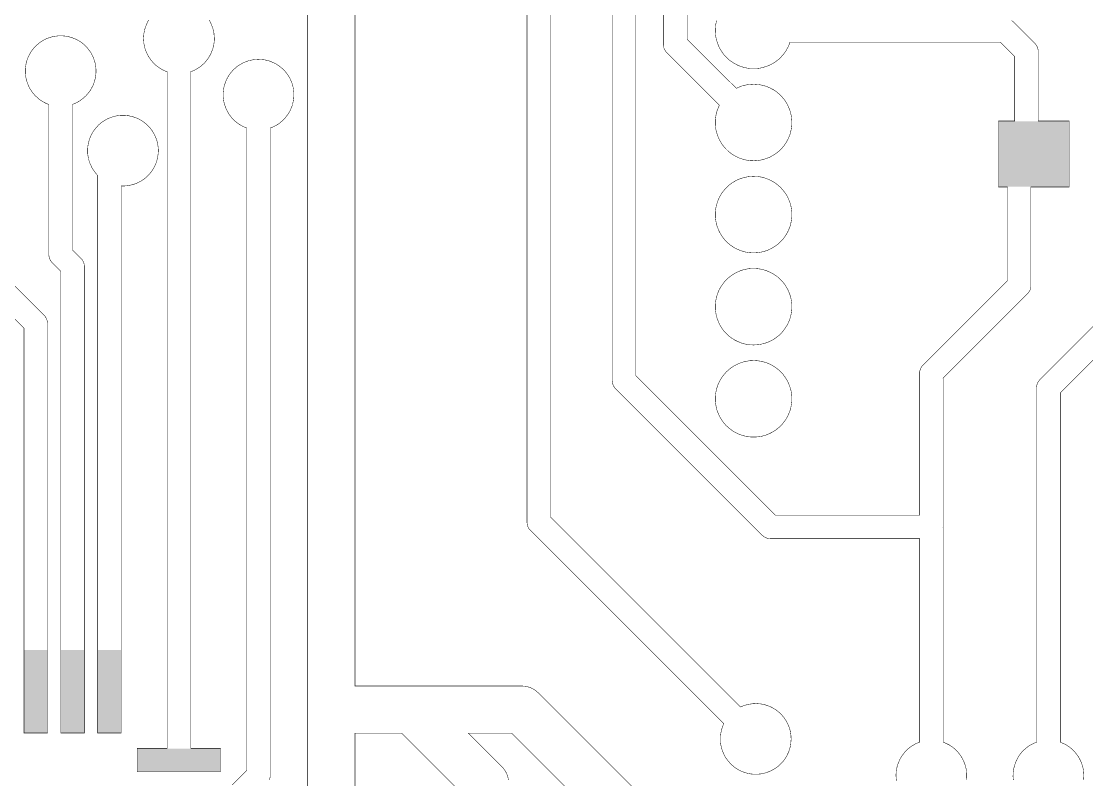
# Model space of a CAD drawing. Extents: x 0 to 3.15, y 0 to 4.33.
# Drawn here: x 1.642 to 2.552, y 1.628 to 2.276 of the extents above; entities that cross this region are included whole.
import ezdxf

# ---------------------------------------------------------------- set-up
doc = ezdxf.new("R2010")
doc.units = 0
doc.layers.add('Edge_Top', color=16, linetype='CONTINUOUS')
doc.layers.add('Top_Paste', color=4, linetype='CONTINUOUS')

msp = doc.modelspace()

# ---------------------------------------------------------------- linework, layer by layer
at = {"layer": 'Edge_Top', "linetype": 'CONTINUOUS', "const_width": 0.0004}
for points in [[(2.2992, 1.6624), (2.2991, 1.6611), (2.299, 1.6598), (2.2989, 1.6585), (2.2987, 1.6572), (2.2984, 1.6559), (2.2981, 1.6546), (2.2977, 1.6534), (2.2973, 1.6521), (2.2968, 1.6509), (2.2962, 1.6497), (2.2957, 1.6485), (2.295, 1.6474), (2.2943, 1.6463), (2.2936, 1.6452), (2.2928, 1.6441), (2.292, 1.6431), (2.2911, 1.6421), (2.2902, 1.6412), (2.2893, 1.6403), (2.2883, 1.6394), (2.2872, 1.6386), (2.2862, 1.6379), (2.2851, 1.6371), (2.2839, 1.6365), (2.2828, 1.6358), (2.2816, 1.6352), (2.2804, 1.6347), (2.2792, 1.6343), (2.2779, 1.6338), (2.2767, 1.6335), (2.2754, 1.6332), (2.2741, 1.6329), (2.2728, 1.6327), (2.2715, 1.6326), (2.2702, 1.6325), (2.2689, 1.6325), (2.2676, 1.6325), (2.2663, 1.6326), (2.265, 1.6327), (2.2637, 1.6329), (2.2624, 1.6332), (2.2611, 1.6335), (2.2599, 1.6339), (2.2586, 1.6343), (2.2574, 1.6348), (2.2562, 1.6353), (2.255, 1.6359), (2.2539, 1.6365), (2.2527, 1.6372), (2.2516, 1.6379), (2.2506, 1.6387), (2.2496, 1.6395), (2.2486, 1.6404), (2.2476, 1.6413), (2.2467, 1.6423), (2.2459, 1.6432), (2.245, 1.6443), (2.2443, 1.6453), (2.2435, 1.6464), (2.2428, 1.6475), (2.2422, 1.6487), (2.2416, 1.6499), (2.2411, 1.6511), (2.2406, 1.6523), (2.2402, 1.6535), (2.2398, 1.6548), (2.2395, 1.656), (2.2392, 1.6573), (2.239, 1.6586), (2.2389, 1.6599), (2.2388, 1.6612), (2.2388, 1.6626), (2.2388, 1.6639), (2.2389, 1.6652), (2.239, 1.6665), (2.2392, 1.6678), (2.2395, 1.6691), (2.2398, 1.6703), (2.2401, 1.6716), (2.2405, 1.6729), (2.241, 1.6741), (2.2415, 1.6753), (2.2417, 1.6757), (2.2411, 1.6764), (2.0763, 1.8411), (2.0758, 1.8417), (2.0753, 1.8423), (2.0749, 1.843), (2.0746, 1.8437), (2.0742, 1.8444), (2.074, 1.8452), (2.0738, 1.8459), (2.0737, 1.8467), (2.0736, 1.8475), (2.0736, 1.8483), (2.0736, 1.8485), (2.0736, 2.8381)], [(2.0937, 2.8336), (2.0937, 1.8522), (2.0937, 1.8522), (2.2559, 1.6899), (2.2565, 1.6902), (2.2577, 1.6907), (2.2589, 1.6911), (2.2601, 1.6915), (2.2614, 1.6919), (2.2627, 1.6922), (2.264, 1.6924), (2.2653, 1.6926), (2.2666, 1.6928), (2.2679, 1.6928), (2.2692, 1.6929), (2.2705, 1.6928), (2.2718, 1.6927), (2.2731, 1.6926), (2.2744, 1.6924), (2.2757, 1.6921), (2.277, 1.6918), (2.2782, 1.6914), (2.2795, 1.691), (2.2807, 1.6905), (2.2819, 1.69), (2.2831, 1.6894), (2.2842, 1.6887), (2.2853, 1.6881), (2.2864, 1.6873), (2.2875, 1.6865), (2.2885, 1.6857), (2.2895, 1.6848), (2.2904, 1.6839), (2.2913, 1.683), (2.2922, 1.682), (2.293, 1.681), (2.2938, 1.6799), (2.2945, 1.6788), (2.2952, 1.6777), (2.2958, 1.6765), (2.2964, 1.6754), (2.2969, 1.6742), (2.2974, 1.6729), (2.2978, 1.6717), (2.2982, 1.6704), (2.2985, 1.6692), (2.2987, 1.6679), (2.2989, 1.6666), (2.2991, 1.6653), (2.2991, 1.664), (2.2992, 1.6627), (2.2992, 1.6624)], [(1.9266, 2.4432), (1.9266, 1.7079), (1.9266, 1.7079), (1.9756, 1.7079), (1.9757, 1.7079), (2.0695, 1.7079), (2.0705, 1.7078), (2.0716, 1.7077), (2.0726, 1.7075), (2.0736, 1.7073), (2.0746, 1.7071), (2.0756, 1.7067), (2.0766, 1.7064), (2.0776, 1.7059), (2.0785, 1.7055), (2.0794, 1.7049), (2.0803, 1.7044), (2.0812, 1.7038), (2.082, 1.7031), (2.0828, 1.7024), (2.0835, 1.7017), (2.0838, 1.7014), (2.2086, 1.5766)], [(1.8862, 1.5893), (1.8862, 1.6884), (1.8862, 1.6887), (1.8862, 2.4356)], [(2.3891, 1.6271), (2.389, 1.6284), (2.3889, 1.6297), (2.3888, 1.631), (2.3888, 1.6324), (2.3889, 1.6337), (2.389, 1.635), (2.3892, 1.6363), (2.3895, 1.6376), (2.3897, 1.6388), (2.3901, 1.6401), (2.3905, 1.6413), (2.391, 1.6426), (2.3915, 1.6438), (2.392, 1.645), (2.3926, 1.6461), (2.3933, 1.6473), (2.394, 1.6484), (2.3948, 1.6494), (2.3956, 1.6505), (2.3964, 1.6515), (2.3973, 1.6524), (2.3983, 1.6534), (2.3992, 1.6542), (2.4002, 1.6551), (2.4013, 1.6559), (2.4024, 1.6566), (2.4035, 1.6573), (2.4046, 1.658), (2.4058, 1.6586), (2.407, 1.6591), (2.4082, 1.6596), (2.409, 1.6599), (2.409, 1.6603), (2.409, 1.8339), (2.4085, 1.8339), (2.2812, 1.8339), (2.2804, 1.834), (2.2796, 1.8341), (2.2789, 1.8342), (2.2781, 1.8345), (2.2774, 1.8348), (2.2767, 1.8351), (2.276, 1.8355), (2.2754, 1.836), (2.2748, 1.8365), (2.2742, 1.837), (2.274, 1.8372), (2.1492, 1.962), (2.1487, 1.9626), (2.1482, 1.9633), (2.1478, 1.9639), (2.1474, 1.9646), (2.1471, 1.9653), (2.1468, 1.9661), (2.1466, 1.9669), (2.1465, 1.9676), (2.1464, 1.9684), (2.1464, 1.9692), (2.1464, 1.9695), (2.1464, 2.4193)], [(2.1665, 2.4145), (2.1665, 1.9731), (2.1667, 1.9729), (2.2856, 1.854), (2.2857, 1.854), (2.409, 1.854), (2.409, 1.8547), (2.409, 1.9755), (2.409, 1.9763), (2.4091, 1.9771), (2.4093, 1.9778), (2.4096, 1.9786), (2.4098, 1.9793), (2.4102, 1.98), (2.4106, 1.9807), (2.411, 1.9813), (2.4115, 1.9819), (2.4121, 1.9825), (2.4123, 1.9827), (2.484, 2.0544), (2.484, 2.0544), (2.484, 2.1345), (2.4837, 2.1345), (2.4763, 2.1345), (2.4763, 2.1909), (2.4902, 2.1909), (2.4902, 2.1913), (2.4902, 2.2461), (2.4902, 2.2461), (2.478, 2.2583), (2.4779, 2.2583), (2.2982, 2.2583), (2.2982, 2.2583), (2.2978, 2.257), (2.2973, 2.2558), (2.2968, 2.2546), (2.2962, 2.2534), (2.2956, 2.2523), (2.2949, 2.2511), (2.2942, 2.25), (2.2935, 2.249), (2.2927, 2.2479), (2.2918, 2.2469), (2.2909, 2.2459), (2.29, 2.245), (2.2891, 2.2441), (2.2881, 2.2432), (2.287, 2.2424), (2.286, 2.2416), (2.2849, 2.2409), (2.2838, 2.2402), (2.2827, 2.2396), (2.2815, 2.239), (2.2803, 2.2384), (2.2791, 2.2379), (2.2779, 2.2375), (2.2766, 2.2371), (2.2753, 2.2367), (2.2741, 2.2364), (2.2728, 2.2361), (2.2715, 2.2359), (2.2702, 2.2358), (2.2689, 2.2357), (2.2676, 2.2357), (2.2662, 2.2357), (2.2649, 2.2357), (2.2636, 2.2358), (2.2623, 2.236), (2.261, 2.2362), (2.2597, 2.2365), (2.2585, 2.2368), (2.2572, 2.2372), (2.256, 2.2376), (2.2547, 2.2381), (2.2535, 2.2386), (2.2524, 2.2392), (2.2512, 2.2398), (2.2501, 2.2404), (2.249, 2.2411), (2.2479, 2.2419), (2.2468, 2.2427), (2.2458, 2.2435), (2.2448, 2.2444), (2.2439, 2.2453), (2.243, 2.2463), (2.2421, 2.2472), (2.2413, 2.2483), (2.2405, 2.2493), (2.2398, 2.2504), (2.2391, 2.2515), (2.2384, 2.2527), (2.2378, 2.2538), (2.2373, 2.255), (2.2368, 2.2562), (2.2363, 2.2574), (2.2359, 2.2587), (2.2355, 2.2599), (2.2352, 2.2612), (2.2349, 2.2625), (2.2347, 2.2638), (2.2346, 2.2651), (2.2345, 2.2664), (2.2344, 2.2677), (2.2344, 2.269), (2.2345, 2.2703), (2.2346, 2.2717), (2.2347, 2.273), (2.235, 2.2743), (2.2352, 2.2755), (2.2355, 2.2768)], [(2.2104, 2.333), (2.2104, 2.2607), (2.2111, 2.26), (2.2524, 2.2188), (2.2527, 2.2189), (2.2538, 2.2195), (2.2551, 2.22), (2.2563, 2.2205), (2.2575, 2.2209), (2.2588, 2.2212), (2.2601, 2.2215), (2.2614, 2.2218), (2.2627, 2.222), (2.264, 2.2221), (2.2653, 2.2222), (2.2666, 2.2223), (2.2679, 2.2223), (2.2692, 2.2222), (2.2705, 2.2221), (2.2718, 2.222), (2.2731, 2.2217), (2.2744, 2.2215), (2.2757, 2.2212), (2.2769, 2.2208), (2.2782, 2.2204), (2.2794, 2.2199), (2.2806, 2.2194), (2.2818, 2.2188), (2.2829, 2.2182), (2.2841, 2.2176), (2.2852, 2.2169), (2.2863, 2.2161), (2.2873, 2.2153), (2.2883, 2.2145), (2.2893, 2.2136), (2.2903, 2.2127), (2.2912, 2.2118), (2.292, 2.2108), (2.2929, 2.2098), (2.2937, 2.2087), (2.2944, 2.2076), (2.2951, 2.2065), (2.2958, 2.2054), (2.2964, 2.2042), (2.2969, 2.203), (2.2974, 2.2018), (2.2979, 2.2006), (2.2983, 2.1994), (2.2987, 2.1981), (2.299, 2.1968), (2.2993, 2.1955), (2.2995, 2.1942), (2.2996, 2.1929), (2.2997, 2.1916), (2.2998, 2.1903), (2.2998, 2.1891), (2.2998, 2.1878), (2.2997, 2.1865), (2.2995, 2.1852), (2.2993, 2.1839), (2.299, 2.1826), (2.2987, 2.1813), (2.2984, 2.18), (2.298, 2.1788), (2.2975, 2.1776), (2.297, 2.1763), (2.2964, 2.1752), (2.2958, 2.174), (2.2952, 2.1729), (2.2945, 2.1717), (2.2938, 2.1707), (2.293, 2.1696), (2.2922, 2.1686), (2.2913, 2.1676), (2.2904, 2.1666), (2.2894, 2.1657), (2.2885, 2.1648), (2.2875, 2.164), (2.2864, 2.1632), (2.2853, 2.1625), (2.2842, 2.1618), (2.2831, 2.1611), (2.282, 2.1605), (2.2808, 2.1599), (2.2796, 2.1594), (2.2783, 2.1589), (2.2771, 2.1585), (2.2758, 2.1581), (2.2746, 2.1578), (2.2733, 2.1575), (2.272, 2.1573), (2.2707, 2.1571), (2.2694, 2.157), (2.2681, 2.1569), (2.2668, 2.1569), (2.2655, 2.157), (2.2641, 2.157), (2.2628, 2.1572), (2.2615, 2.1574), (2.2603, 2.1576), (2.259, 2.1579), (2.2577, 2.1583), (2.2565, 2.1587), (2.2552, 2.1591), (2.254, 2.1596), (2.2528, 2.1602), (2.2517, 2.1608), (2.2505, 2.1614), (2.2494, 2.1621), (2.2483, 2.1629), (2.2473, 2.1636), (2.2462, 2.1644), (2.2452, 2.1653), (2.2443, 2.1662), (2.2434, 2.1671), (2.2425, 2.1681), (2.2416, 2.1691), (2.2408, 2.1702), (2.2401, 2.1712), (2.2394, 2.1723), (2.2387, 2.1735), (2.2381, 2.1746), (2.2375, 2.1758), (2.237, 2.177), (2.2365, 2.1782), (2.236, 2.1794), (2.2357, 2.1807), (2.2353, 2.182), (2.235, 2.1833), (2.2348, 2.1845), (2.2346, 2.1858), (2.2345, 2.1871), (2.2344, 2.1885), (2.2344, 2.1898), (2.2345, 2.1911), (2.2345, 2.1924), (2.2347, 2.1937), (2.2349, 2.195), (2.2351, 2.1963), (2.2354, 2.1976), (2.2357, 2.1988), (2.2361, 2.2001), (2.2366, 2.2013), (2.2371, 2.2025), (2.2376, 2.2037), (2.2379, 2.2044), (2.236, 2.2063), (2.1928, 2.2495), (2.1923, 2.2501), (2.1918, 2.2507), (2.1914, 2.2514), (2.191, 2.2521), (2.1907, 2.2528), (2.1905, 2.2535), (2.1903, 2.2543), (2.1901, 2.2551), (2.19, 2.2558), (2.19, 2.2566), (2.19, 2.257), (2.19, 2.2573), (2.19, 2.338)], [(1.802, 2.2771), (1.8027, 2.276), (1.8033, 2.2748), (1.8038, 2.2736), (1.8043, 2.2724), (1.8048, 2.2712), (1.8052, 2.27), (1.8055, 2.2687), (1.8058, 2.2674), (1.8061, 2.2661), (1.8062, 2.2648), (1.8063, 2.2635), (1.8064, 2.2622), (1.8064, 2.2609), (1.8064, 2.2596), (1.8063, 2.2583), (1.8061, 2.257), (1.8059, 2.2557), (1.8056, 2.2544), (1.8053, 2.2531), (1.8049, 2.2519), (1.8044, 2.2507), (1.8039, 2.2494), (1.8034, 2.2482), (1.8028, 2.2471), (1.8021, 2.2459), (1.8014, 2.2448), (1.8007, 2.2437), (1.7999, 2.2427), (1.7991, 2.2417), (1.7982, 2.2407), (1.7973, 2.2398), (1.7963, 2.2389), (1.7953, 2.238), (1.7943, 2.2372), (1.7932, 2.2365), (1.7921, 2.2358), (1.791, 2.2351), (1.7898, 2.2345), (1.7886, 2.2339), (1.7874, 2.2334), (1.7862, 2.233), (1.7863, 2.2326), (1.7863, 1.6546), (1.8118, 1.6546), (1.8118, 1.6345), (1.7406, 1.6345), (1.7406, 1.6546), (1.7408, 1.6546)], [(1.7408, 1.6546), (1.7662, 1.6546), (1.7662, 1.6579), (1.7662, 2.233), (1.7661, 2.233), (1.7649, 2.2334), (1.7637, 2.234), (1.7625, 2.2345), (1.7613, 2.2352), (1.7602, 2.2358), (1.7591, 2.2366), (1.758, 2.2373), (1.757, 2.2381), (1.756, 2.239), (1.7551, 2.2399), (1.7542, 2.2408), (1.7533, 2.2418), (1.7524, 2.2428), (1.7517, 2.2439), (1.7509, 2.245), (1.7502, 2.2461), (1.7496, 2.2472), (1.749, 2.2484), (1.7484, 2.2496), (1.748, 2.2508), (1.7475, 2.252), (1.7471, 2.2533), (1.7468, 2.2546), (1.7465, 2.2558), (1.7463, 2.2571), (1.7462, 2.2584), (1.7461, 2.2597), (1.746, 2.2611), (1.746, 2.2624), (1.7461, 2.2637), (1.7462, 2.265), (1.7464, 2.2663), (1.7467, 2.2676), (1.7469, 2.2689), (1.7473, 2.2701), (1.7477, 2.2714), (1.7482, 2.2726), (1.7487, 2.2738), (1.7492, 2.275), (1.7498, 2.2762), (1.7505, 2.2773)], [(2.4876, 2.2768), (2.4882, 2.2763), (2.4888, 2.2758), (2.4894, 2.2753), (2.4896, 2.2751), (2.5075, 2.2571), (2.508, 2.2566), (2.5085, 2.2559), (2.5089, 2.2553), (2.5093, 2.2546), (2.5096, 2.2538), (2.5099, 2.2531), (2.5101, 2.2523), (2.5102, 2.2516), (2.5103, 2.2508), (2.5103, 2.25), (2.5103, 2.2497), (2.5103, 2.1909), (2.5109, 2.1909), (2.5367, 2.1909), (2.5367, 2.1345), (2.504, 2.1345), (2.504, 2.1339), (2.504, 2.0499), (2.504, 2.0492), (2.5039, 2.0484), (2.5037, 2.0476), (2.5035, 2.0469), (2.5032, 2.0461), (2.5028, 2.0454), (2.5024, 2.0448), (2.502, 2.0441), (2.5015, 2.0435), (2.5009, 2.0429), (2.5007, 2.0427), (2.429, 1.9711), (2.4291, 1.971), (2.4291, 1.8437), (2.429, 1.8434), (2.4291, 1.8432), (2.4291, 1.6599), (2.4295, 1.6597), (2.4307, 1.6592), (2.4319, 1.6587), (2.4331, 1.6581), (2.4343, 1.6575), (2.4354, 1.6568), (2.4365, 1.6561), (2.4375, 1.6553), (2.4385, 1.6545), (2.4395, 1.6536), (2.4405, 1.6527), (2.4414, 1.6517), (2.4422, 1.6507), (2.443, 1.6497), (2.4438, 1.6487), (2.4445, 1.6476), (2.4452, 1.6464), (2.4458, 1.6453), (2.4464, 1.6441), (2.4469, 1.6429), (2.4474, 1.6417), (2.4478, 1.6404), (2.4482, 1.6392), (2.4485, 1.6379), (2.4488, 1.6366), (2.449, 1.6353), (2.4491, 1.634), (2.4492, 1.6327), (2.4492, 1.6314), (2.4492, 1.6301), (2.4491, 1.6288), (2.449, 1.6275)], [(1.6954, 1.7027), (1.6954, 1.6677), (1.6753, 1.6677), (1.6753, 1.7389), (1.6753, 1.7398), (1.6753, 2.0624), (1.6749, 2.0628), (1.6679, 2.0698), (1.6674, 2.0704), (1.6669, 2.071), (1.6665, 2.0717), (1.6661, 2.0724), (1.6658, 2.0731), (1.6655, 2.0739), (1.6653, 2.0746), (1.6652, 2.0754), (1.6651, 2.0762), (1.6651, 2.077), (1.6651, 2.0772), (1.6651, 2.2051), (1.6651, 2.2051), (1.6638, 2.2055), (1.6626, 2.206), (1.6614, 2.2066), (1.6603, 2.2072), (1.6592, 2.2079), (1.6581, 2.2086), (1.657, 2.2094), (1.656, 2.2102), (1.655, 2.2111), (1.654, 2.212), (1.6531, 2.2129), (1.6522, 2.2139), (1.6514, 2.2149), (1.6506, 2.2159), (1.6499, 2.217), (1.6492, 2.2181), (1.6485, 2.2193), (1.6479, 2.2205), (1.6474, 2.2217), (1.6469, 2.2229), (1.6465, 2.2241), (1.6461, 2.2254), (1.6458, 2.2266), (1.6455, 2.2279), (1.6453, 2.2292), (1.6451, 2.2305), (1.645, 2.2318), (1.645, 2.2331), (1.645, 2.2344), (1.645, 2.2358), (1.6452, 2.2371), (1.6454, 2.2384), (1.6456, 2.2397), (1.6459, 2.2409), (1.6462, 2.2422), (1.6466, 2.2434), (1.6471, 2.2447), (1.6476, 2.2459), (1.6482, 2.2471), (1.6488, 2.2482), (1.6495, 2.2494), (1.6502, 2.2505), (1.6509, 2.2515), (1.6517, 2.2526), (1.6526, 2.2536), (1.6535, 2.2545), (1.6544, 2.2555), (1.6554, 2.2563), (1.6564, 2.2572), (1.6574, 2.258), (1.6585, 2.2587), (1.6596, 2.2594), (1.6608, 2.2601), (1.6619, 2.2607), (1.6631, 2.2612), (1.6643, 2.2617), (1.6656, 2.2622), (1.6668, 2.2625), (1.6681, 2.2629), (1.6694, 2.2632), (1.6707, 2.2634), (1.672, 2.2635), (1.6733, 2.2637), (1.6746, 2.2637), (1.6759, 2.2637), (1.6772, 2.2636), (1.6785, 2.2635), (1.6798, 2.2634), (1.6811, 2.2631), (1.6824, 2.2628), (1.6837, 2.2625), (1.6849, 2.2621), (1.6861, 2.2616), (1.6874, 2.2611), (1.6885, 2.2606), (1.6897, 2.26), (1.6908, 2.2593), (1.692, 2.2586), (1.693, 2.2579), (1.6941, 2.2571), (1.6951, 2.2562), (1.696, 2.2553), (1.697, 2.2544), (1.6979, 2.2534), (1.6987, 2.2524), (1.6995, 2.2514), (1.7003, 2.2503), (1.701, 2.2492), (1.7016, 2.2481), (1.7022, 2.2469), (1.7028, 2.2457), (1.7033, 2.2445), (1.7037, 2.2433), (1.7041, 2.242), (1.7045, 2.2408), (1.7048, 2.2395), (1.705, 2.2382), (1.7052, 2.2369), (1.7053, 2.2356), (1.7054, 2.2343), (1.7054, 2.233), (1.7053, 2.2317), (1.7052, 2.2304), (1.705, 2.2291), (1.7048, 2.2278), (1.7045, 2.2265), (1.7042, 2.2252), (1.7038, 2.224), (1.7034, 2.2227), (1.7029, 2.2215), (1.7023, 2.2203), (1.7017, 2.2192), (1.7011, 2.218), (1.7004, 2.2169), (1.6996, 2.2158), (1.6988, 2.2148), (1.698, 2.2138), (1.6971, 2.2128), (1.6962, 2.2119), (1.6952, 2.211), (1.6942, 2.2101), (1.6932, 2.2093), (1.6921, 2.2085), (1.691, 2.2078), (1.6899, 2.2072), (1.6888, 2.2066), (1.6876, 2.206), (1.6864, 2.2055), (1.6852, 2.205), (1.6852, 2.2046), (1.6852, 2.0809), (1.6852, 2.0808), (1.6926, 2.0734), (1.6932, 2.0728), (1.6936, 2.0722), (1.694, 2.0716), (1.6944, 2.0709), (1.6947, 2.0701), (1.695, 2.0694), (1.6952, 2.0686), (1.6953, 2.0678), (1.6954, 2.0671), (1.6954, 2.0663), (1.6954, 2.066), (1.6954, 1.703), (1.6954, 1.7028), (1.6954, 1.703), (1.6954, 1.7027)], [(1.8216, 1.6233), (1.8342, 1.6359), (1.8342, 1.6362), (1.8342, 2.1849), (1.8339, 2.185), (1.8326, 2.1855), (1.8314, 2.186), (1.8303, 2.1866), (1.8291, 2.1872), (1.828, 2.1879), (1.8269, 2.1886), (1.8258, 2.1894), (1.8248, 2.1902), (1.8238, 2.1911), (1.8229, 2.192), (1.822, 2.1929), (1.8211, 2.1939), (1.8203, 2.1949), (1.8195, 2.196), (1.8188, 2.1971), (1.8181, 2.1982), (1.8175, 2.1994), (1.8169, 2.2005), (1.8163, 2.2017), (1.8159, 2.203), (1.8154, 2.2042), (1.8151, 2.2055), (1.8147, 2.2067), (1.8145, 2.208), (1.8143, 2.2093), (1.8141, 2.2106), (1.814, 2.2119), (1.814, 2.2132), (1.814, 2.2146), (1.8141, 2.2159), (1.8143, 2.2172), (1.8144, 2.2185), (1.8147, 2.2198), (1.815, 2.221), (1.8154, 2.2223), (1.8158, 2.2235), (1.8162, 2.2248), (1.8168, 2.226), (1.8173, 2.2271), (1.818, 2.2283), (1.8186, 2.2294), (1.8194, 2.2305), (1.8201, 2.2316), (1.821, 2.2326), (1.8218, 2.2336), (1.8227, 2.2346), (1.8237, 2.2355), (1.8246, 2.2363), (1.8256, 2.2372), (1.8267, 2.238), (1.8278, 2.2387), (1.8289, 2.2394), (1.83, 2.24), (1.8312, 2.2406), (1.8324, 2.2412), (1.8336, 2.2416), (1.8349, 2.2421), (1.8361, 2.2425), (1.8374, 2.2428), (1.8387, 2.243), (1.84, 2.2433), (1.8413, 2.2434), (1.8426, 2.2435), (1.8439, 2.2436), (1.8452, 2.2435), (1.8465, 2.2435), (1.8478, 2.2433), (1.8491, 2.2432), (1.8504, 2.2429), (1.8517, 2.2426), (1.853, 2.2423), (1.8542, 2.2419), (1.8554, 2.2414), (1.8566, 2.2409), (1.8578, 2.2403), (1.859, 2.2397), (1.8601, 2.239), (1.8612, 2.2383), (1.8623, 2.2375), (1.8633, 2.2367), (1.8643, 2.2359), (1.8653, 2.235), (1.8662, 2.2341), (1.8671, 2.2331), (1.8679, 2.2321), (1.8687, 2.231), (1.8694, 2.2299), (1.8701, 2.2288), (1.8708, 2.2277), (1.8714, 2.2265), (1.8719, 2.2253), (1.8724, 2.2241), (1.8729, 2.2229), (1.8733, 2.2216), (1.8736, 2.2203), (1.8739, 2.2191), (1.8741, 2.2178), (1.8742, 2.2165), (1.8744, 2.2152), (1.8744, 2.2139), (1.8744, 2.2126), (1.8743, 2.2113), (1.8742, 2.21), (1.874, 2.2087), (1.8738, 2.2074), (1.8735, 2.2061), (1.8732, 2.2048), (1.8728, 2.2036), (1.8723, 2.2023), (1.8718, 2.2011), (1.8713, 2.1999), (1.8707, 2.1988), (1.87, 2.1976), (1.8693, 2.1965), (1.8685, 2.1955), (1.8677, 2.1944), (1.8669, 2.1934), (1.866, 2.1924), (1.8651, 2.1915), (1.8641, 2.1906), (1.8631, 2.1898), (1.8621, 2.189), (1.861, 2.1882), (1.8599, 2.1875), (1.8587, 2.1869), (1.8576, 2.1863), (1.8564, 2.1857), (1.8552, 2.1852), (1.8542, 2.1849), (1.8542, 2.1845), (1.8542, 1.6314), (1.8542, 1.6307), (1.8541, 1.6299), (1.8539, 1.6291), (1.8537, 1.6284), (1.8534, 1.6276)], [(1.7269, 1.7027), (1.7269, 1.6677), (1.7068, 1.6677), (1.7068, 1.7389), (1.7068, 1.7398), (1.7068, 2.1444), (1.7063, 2.1449), (1.7054, 2.1459), (1.7046, 2.1469), (1.7038, 2.148), (1.7031, 2.149), (1.7024, 2.1502), (1.7017, 2.1513), (1.7012, 2.1525), (1.7006, 2.1537), (1.7001, 2.1549), (1.6997, 2.1561), (1.6993, 2.1574), (1.699, 2.1586), (1.6987, 2.1599), (1.6985, 2.1612), (1.6983, 2.1625), (1.6982, 2.1638), (1.6982, 2.1651), (1.6982, 2.1665), (1.6983, 2.1678), (1.6984, 2.1691), (1.6986, 2.1704), (1.6988, 2.1717), (1.6991, 2.1729), (1.6995, 2.1742), (1.6999, 2.1755), (1.7003, 2.1767), (1.7008, 2.1779), (1.7014, 2.1791), (1.702, 2.1802), (1.7027, 2.1814), (1.7034, 2.1825), (1.7041, 2.1835), (1.705, 2.1846), (1.7058, 2.1856), (1.7067, 2.1865), (1.7076, 2.1875), (1.7086, 2.1883), (1.7096, 2.1892), (1.7107, 2.19), (1.7117, 2.1907), (1.7128, 2.1914), (1.714, 2.1921), (1.7152, 2.1927), (1.7163, 2.1932), (1.7176, 2.1937), (1.7188, 2.1942), (1.72, 2.1945), (1.7213, 2.1949), (1.7226, 2.1952), (1.7239, 2.1954), (1.7252, 2.1956), (1.7265, 2.1957), (1.7278, 2.1957), (1.7291, 2.1957), (1.7304, 2.1957), (1.7317, 2.1955), (1.733, 2.1954), (1.7343, 2.1951), (1.7356, 2.1948), (1.7369, 2.1945), (1.7381, 2.1941), (1.7394, 2.1937), (1.7406, 2.1931), (1.7418, 2.1926), (1.7429, 2.192), (1.7441, 2.1913), (1.7452, 2.1906), (1.7462, 2.1899), (1.7473, 2.1891), (1.7483, 2.1882), (1.7493, 2.1873), (1.7502, 2.1864), (1.7511, 2.1854), (1.7519, 2.1844), (1.7527, 2.1834), (1.7535, 2.1823), (1.7542, 2.1812), (1.7548, 2.1801), (1.7554, 2.1789), (1.756, 2.1777), (1.7565, 2.1765), (1.757, 2.1753), (1.7574, 2.174), (1.7577, 2.1728), (1.758, 2.1715), (1.7582, 2.1702), (1.7584, 2.1689), (1.7585, 2.1676), (1.7586, 2.1663), (1.7586, 2.165), (1.7585, 2.1637), (1.7584, 2.1624), (1.7582, 2.1611), (1.758, 2.1598), (1.7577, 2.1585), (1.7574, 2.1572), (1.757, 2.156), (1.7566, 2.1547), (1.7561, 2.1535), (1.7555, 2.1523), (1.7549, 2.1512), (1.7543, 2.15), (1.7536, 2.1489), (1.7529, 2.1478), (1.7521, 2.1468), (1.7512, 2.1458), (1.7503, 2.1448), (1.7494, 2.1439), (1.7485, 2.143), (1.7475, 2.1421), (1.7464, 2.1413), (1.7454, 2.1406), (1.7443, 2.1398), (1.7431, 2.1392), (1.742, 2.1386), (1.7408, 2.138), (1.7396, 2.1375), (1.7384, 2.137), (1.7371, 2.1366), (1.7358, 2.1363), (1.7346, 2.136), (1.7333, 2.1357), (1.732, 2.1355), (1.7307, 2.1354), (1.7294, 2.1353), (1.728, 2.1353), (1.7269, 2.1354), (1.7269, 2.1351), (1.7269, 1.703), (1.7269, 1.7028), (1.7269, 1.703), (1.7269, 1.7027)], [(2.2998, 2.1106), (2.2998, 2.1093), (2.2997, 2.108), (2.2995, 2.1067), (2.2993, 2.1054), (2.2991, 2.1041), (2.2988, 2.1028), (2.2985, 2.1015), (2.2981, 2.1003), (2.2976, 2.0991), (2.2971, 2.0978), (2.2966, 2.0967), (2.296, 2.0955), (2.2953, 2.0943), (2.2946, 2.0932), (2.2939, 2.0921), (2.2931, 2.0911), (2.2923, 2.09), (2.2915, 2.089), (2.2906, 2.0881), (2.2896, 2.0872), (2.2887, 2.0863), (2.2877, 2.0854), (2.2866, 2.0846), (2.2856, 2.0839), (2.2845, 2.0832), (2.2833, 2.0825), (2.2822, 2.0818), (2.281, 2.0813), (2.2798, 2.0807), (2.2786, 2.0802), (2.2774, 2.0798), (2.2761, 2.0794), (2.2748, 2.0791), (2.2736, 2.0788), (2.2723, 2.0786), (2.271, 2.0784), (2.2697, 2.0783), (2.2683, 2.0782), (2.267, 2.0782), (2.2657, 2.0782), (2.2644, 2.0783), (2.2631, 2.0784), (2.2618, 2.0786), (2.2605, 2.0788), (2.2592, 2.0791), (2.258, 2.0795), (2.2567, 2.0799), (2.2555, 2.0803), (2.2543, 2.0808), (2.2531, 2.0813), (2.2519, 2.0819), (2.2507, 2.0826), (2.2496, 2.0832), (2.2485, 2.084), (2.2475, 2.0847), (2.2464, 2.0855), (2.2454, 2.0864), (2.2445, 2.0873), (2.2435, 2.0882), (2.2426, 2.0892), (2.2418, 2.0902), (2.241, 2.0912), (2.2402, 2.0923), (2.2395, 2.0934), (2.2388, 2.0945), (2.2382, 2.0956), (2.2376, 2.0968), (2.2371, 2.098), (2.2366, 2.0992), (2.2361, 2.1005), (2.2357, 2.1017), (2.2354, 2.103), (2.2351, 2.1043), (2.2349, 2.1055), (2.2347, 2.1068), (2.2345, 2.1081), (2.2344, 2.1095), (2.2344, 2.1108), (2.2344, 2.1121), (2.2345, 2.1134), (2.2346, 2.1147), (2.2348, 2.116), (2.2351, 2.1173), (2.2353, 2.1186), (2.2357, 2.1198), (2.2361, 2.1211), (2.2365, 2.1223), (2.237, 2.1236), (2.2375, 2.1247), (2.2381, 2.1259), (2.2387, 2.1271), (2.2394, 2.1282), (2.2401, 2.1293), (2.2409, 2.1304), (2.2417, 2.1314), (2.2425, 2.1324), (2.2434, 2.1334), (2.2443, 2.1343), (2.2453, 2.1352), (2.2463, 2.1361), (2.2473, 2.1369), (2.2484, 2.1377), (2.2495, 2.1384), (2.2506, 2.1391), (2.2517, 2.1397), (2.2529, 2.1403), (2.2541, 2.1409), (2.2553, 2.1414), (2.2565, 2.1418), (2.2578, 2.1422), (2.259, 2.1426), (2.2603, 2.1428), (2.2616, 2.1431), (2.2629, 2.1433), (2.2642, 2.1434), (2.2655, 2.1435), (2.2668, 2.1436), (2.2682, 2.1435), (2.2695, 2.1435), (2.2708, 2.1434), (2.2721, 2.1432), (2.2734, 2.143), (2.2746, 2.1427), (2.2759, 2.1424), (2.2772, 2.142), (2.2784, 2.1415), (2.2796, 2.1411), (2.2808, 2.1405), (2.282, 2.14), (2.2832, 2.1393), (2.2843, 2.1387), (2.2854, 2.138), (2.2865, 2.1372), (2.2875, 2.1364), (2.2885, 2.1356), (2.2895, 2.1347), (2.2904, 2.1338), (2.2913, 2.1328), (2.2922, 2.1318), (2.293, 2.1308), (2.2938, 2.1298), (2.2945, 2.1287), (2.2952, 2.1276), (2.2959, 2.1264), (2.2965, 2.1252), (2.297, 2.1241), (2.2975, 2.1228), (2.298, 2.1216), (2.2984, 2.1204), (2.2988, 2.1191), (2.2991, 2.1178), (2.2993, 2.1165), (2.2995, 2.1152), (2.2997, 2.1139), (2.2998, 2.1126), (2.2998, 2.1113), (2.2998, 2.1106)], [(1.6116, 2.0742), (1.6611, 2.0247), (1.6617, 2.0241), (1.6621, 2.0235), (1.6625, 2.0228), (1.6629, 2.0221), (1.6632, 2.0214), (1.6635, 2.0207), (1.6637, 2.0199), (1.6638, 2.0191), (1.6639, 2.0183), (1.6639, 2.0176), (1.6639, 2.0173), (1.6639, 1.703), (1.6639, 1.7028), (1.6639, 1.703), (1.6639, 1.7027)], [(1.6639, 1.7027), (1.6639, 1.6677), (1.6438, 1.6677), (1.6438, 1.7389), (1.6438, 1.7398), (1.6438, 2.0137), (1.6438, 2.0137), (1.5943, 2.0632)], [(2.2998, 2.0319), (2.2998, 2.0306), (2.2997, 2.0292), (2.2995, 2.0279), (2.2993, 2.0266), (2.2991, 2.0253), (2.2988, 2.0241), (2.2985, 2.0228), (2.2981, 2.0216), (2.2976, 2.0203), (2.2971, 2.0191), (2.2966, 2.0179), (2.296, 2.0167), (2.2953, 2.0156), (2.2946, 2.0145), (2.2939, 2.0134), (2.2931, 2.0123), (2.2923, 2.0113), (2.2915, 2.0103), (2.2906, 2.0093), (2.2896, 2.0084), (2.2887, 2.0075), (2.2877, 2.0067), (2.2866, 2.0059), (2.2856, 2.0051), (2.2845, 2.0044), (2.2833, 2.0037), (2.2822, 2.0031), (2.281, 2.0025), (2.2798, 2.002), (2.2786, 2.0015), (2.2774, 2.0011), (2.2761, 2.0007), (2.2748, 2.0004), (2.2736, 2.0001), (2.2723, 1.9998), (2.271, 1.9997), (2.2697, 1.9995), (2.2683, 1.9995), (2.267, 1.9994), (2.2657, 1.9995), (2.2644, 1.9995), (2.2631, 1.9997), (2.2618, 1.9999), (2.2605, 2.0001), (2.2592, 2.0004), (2.258, 2.0007), (2.2567, 2.0011), (2.2555, 2.0016), (2.2543, 2.0021), (2.2531, 2.0026), (2.2519, 2.0032), (2.2507, 2.0038), (2.2496, 2.0045), (2.2485, 2.0052), (2.2475, 2.006), (2.2464, 2.0068), (2.2454, 2.0077), (2.2445, 2.0085), (2.2435, 2.0095), (2.2426, 2.0104), (2.2418, 2.0114), (2.241, 2.0125), (2.2402, 2.0135), (2.2395, 2.0146), (2.2388, 2.0157), (2.2382, 2.0169), (2.2376, 2.0181), (2.2371, 2.0193), (2.2366, 2.0205), (2.2361, 2.0217), (2.2357, 2.023), (2.2354, 2.0242), (2.2351, 2.0255), (2.2349, 2.0268), (2.2347, 2.0281), (2.2345, 2.0294), (2.2344, 2.0307), (2.2344, 2.032), (2.2344, 2.0333), (2.2345, 2.0347), (2.2346, 2.036), (2.2348, 2.0373), (2.2351, 2.0385), (2.2353, 2.0398), (2.2357, 2.0411), (2.2361, 2.0424), (2.2365, 2.0436), (2.237, 2.0448), (2.2375, 2.046), (2.2381, 2.0472), (2.2387, 2.0483), (2.2394, 2.0495), (2.2401, 2.0506), (2.2409, 2.0516), (2.2417, 2.0527), (2.2425, 2.0537), (2.2434, 2.0546), (2.2443, 2.0556), (2.2453, 2.0565), (2.2463, 2.0573), (2.2473, 2.0581), (2.2484, 2.0589), (2.2495, 2.0596), (2.2506, 2.0603), (2.2517, 2.061), (2.2529, 2.0616), (2.2541, 2.0621), (2.2553, 2.0626), (2.2565, 2.0631), (2.2578, 2.0635), (2.259, 2.0638), (2.2603, 2.0641), (2.2616, 2.0644), (2.2629, 2.0646), (2.2642, 2.0647), (2.2655, 2.0648), (2.2668, 2.0648), (2.2682, 2.0648), (2.2695, 2.0647), (2.2708, 2.0646), (2.2721, 2.0644), (2.2734, 2.0642), (2.2746, 2.0639), (2.2759, 2.0636), (2.2772, 2.0632), (2.2784, 2.0628), (2.2796, 2.0623), (2.2808, 2.0618), (2.282, 2.0612), (2.2832, 2.0606), (2.2843, 2.0599), (2.2854, 2.0592), (2.2865, 2.0585), (2.2875, 2.0577), (2.2885, 2.0568), (2.2895, 2.056), (2.2904, 2.055), (2.2913, 2.0541), (2.2922, 2.0531), (2.293, 2.0521), (2.2938, 2.051), (2.2945, 2.0499), (2.2952, 2.0488), (2.2959, 2.0477), (2.2965, 2.0465), (2.297, 2.0453), (2.2975, 2.0441), (2.298, 2.0429), (2.2984, 2.0416), (2.2988, 2.0404), (2.2991, 2.0391), (2.2993, 2.0378), (2.2995, 2.0365), (2.2997, 2.0352), (2.2998, 2.0339), (2.2998, 2.0326), (2.2998, 2.0319)], [(2.4891, 1.6276), (2.4889, 1.6289), (2.4888, 1.6303), (2.4888, 1.6316), (2.4889, 1.6329), (2.4889, 1.6342), (2.4891, 1.6355), (2.4893, 1.6368), (2.4896, 1.6381), (2.4899, 1.6393), (2.4903, 1.6406), (2.4907, 1.6418), (2.4912, 1.6431), (2.4917, 1.6443), (2.4923, 1.6454), (2.4929, 1.6466), (2.4936, 1.6477), (2.4943, 1.6488), (2.4951, 1.6499), (2.4959, 1.6509), (2.4968, 1.6519), (2.4977, 1.6528), (2.4987, 1.6537), (2.4996, 1.6546), (2.5007, 1.6554), (2.5017, 1.6562), (2.5028, 1.6569), (2.5039, 1.6576), (2.5051, 1.6582), (2.5063, 1.6588), (2.5075, 1.6593), (2.5087, 1.6598), (2.5088, 1.6598), (2.5088, 1.6603), (2.5088, 1.963), (2.5089, 1.9638), (2.509, 1.9646), (2.5092, 1.9653), (2.5094, 1.9661), (2.5097, 1.9668), (2.51, 1.9675), (2.5104, 1.9682), (2.5109, 1.9688), (2.5114, 1.9695), (2.5119, 1.97), (2.5122, 1.9703), (2.5124, 1.9705), (2.5776, 2.0357)], [(2.5944, 2.0237), (2.5292, 1.9585), (2.5292, 1.9577), (2.5292, 1.6598), (2.5295, 1.6597), (2.5307, 1.6592), (2.5319, 1.6587), (2.5331, 1.6581), (2.5343, 1.6575), (2.5354, 1.6568), (2.5365, 1.6561), (2.5375, 1.6553), (2.5385, 1.6545), (2.5395, 1.6536), (2.5405, 1.6527), (2.5414, 1.6517), (2.5422, 1.6507), (2.543, 1.6497), (2.5438, 1.6487), (2.5445, 1.6476), (2.5452, 1.6464), (2.5458, 1.6453), (2.5464, 1.6441), (2.5469, 1.6429), (2.5474, 1.6417), (2.5478, 1.6404), (2.5482, 1.6392), (2.5485, 1.6379), (2.5488, 1.6366), (2.549, 1.6353), (2.5491, 1.634), (2.5492, 1.6327), (2.5492, 1.6314), (2.5492, 1.6301), (2.5491, 1.6288), (2.549, 1.6275)], [(2.2998, 1.9531), (2.2998, 1.9518), (2.2997, 1.9505), (2.2995, 1.9492), (2.2993, 1.9479), (2.2991, 1.9466), (2.2988, 1.9453), (2.2985, 1.9441), (2.2981, 1.9428), (2.2976, 1.9416), (2.2971, 1.9404), (2.2966, 1.9392), (2.296, 1.938), (2.2953, 1.9369), (2.2946, 1.9357), (2.2939, 1.9347), (2.2931, 1.9336), (2.2923, 1.9326), (2.2915, 1.9316), (2.2906, 1.9306), (2.2896, 1.9297), (2.2887, 1.9288), (2.2877, 1.928), (2.2866, 1.9272), (2.2856, 1.9264), (2.2845, 1.9257), (2.2833, 1.925), (2.2822, 1.9244), (2.281, 1.9238), (2.2798, 1.9233), (2.2786, 1.9228), (2.2774, 1.9223), (2.2761, 1.9219), (2.2748, 1.9216), (2.2736, 1.9213), (2.2723, 1.9211), (2.271, 1.9209), (2.2697, 1.9208), (2.2683, 1.9207), (2.267, 1.9207), (2.2657, 1.9207), (2.2644, 1.9208), (2.2631, 1.9209), (2.2618, 1.9211), (2.2605, 1.9214), (2.2592, 1.9217), (2.258, 1.922), (2.2567, 1.9224), (2.2555, 1.9228), (2.2543, 1.9233), (2.2531, 1.9239), (2.2519, 1.9244), (2.2507, 1.9251), (2.2496, 1.9258), (2.2485, 1.9265), (2.2475, 1.9273), (2.2464, 1.9281), (2.2454, 1.9289), (2.2445, 1.9298), (2.2435, 1.9307), (2.2426, 1.9317), (2.2418, 1.9327), (2.241, 1.9337), (2.2402, 1.9348), (2.2395, 1.9359), (2.2388, 1.937), (2.2382, 1.9382), (2.2376, 1.9393), (2.2371, 1.9405), (2.2366, 1.9417), (2.2361, 1.943), (2.2357, 1.9442), (2.2354, 1.9455), (2.2351, 1.9468), (2.2349, 1.9481), (2.2347, 1.9494), (2.2345, 1.9507), (2.2344, 1.952), (2.2344, 1.9533), (2.2344, 1.9546), (2.2345, 1.9559), (2.2346, 1.9572), (2.2348, 1.9585), (2.2351, 1.9598), (2.2353, 1.9611), (2.2357, 1.9624), (2.2361, 1.9636), (2.2365, 1.9649), (2.237, 1.9661), (2.2375, 1.9673), (2.2381, 1.9684), (2.2387, 1.9696), (2.2394, 1.9707), (2.2401, 1.9718), (2.2409, 1.9729), (2.2417, 1.9739), (2.2425, 1.9749), (2.2434, 1.9759), (2.2443, 1.9768), (2.2453, 1.9777), (2.2463, 1.9786), (2.2473, 1.9794), (2.2484, 1.9802), (2.2495, 1.9809), (2.2506, 1.9816), (2.2517, 1.9822), (2.2529, 1.9828), (2.2541, 1.9834), (2.2553, 1.9839), (2.2565, 1.9843), (2.2578, 1.9847), (2.259, 1.9851), (2.2603, 1.9854), (2.2616, 1.9856), (2.2629, 1.9858), (2.2642, 1.986), (2.2655, 1.986), (2.2668, 1.9861), (2.2682, 1.9861), (2.2695, 1.986), (2.2708, 1.9859), (2.2721, 1.9857), (2.2734, 1.9855), (2.2746, 1.9852), (2.2759, 1.9849), (2.2772, 1.9845), (2.2784, 1.9841), (2.2796, 1.9836), (2.2808, 1.9831), (2.282, 1.9825), (2.2832, 1.9819), (2.2843, 1.9812), (2.2854, 1.9805), (2.2865, 1.9797), (2.2875, 1.9789), (2.2885, 1.9781), (2.2895, 1.9772), (2.2904, 1.9763), (2.2913, 1.9753), (2.2922, 1.9744), (2.293, 1.9733), (2.2938, 1.9723), (2.2945, 1.9712), (2.2952, 1.9701), (2.2959, 1.9689), (2.2965, 1.9678), (2.297, 1.9666), (2.2975, 1.9654), (2.298, 1.9641), (2.2984, 1.9629), (2.2988, 1.9616), (2.2991, 1.9603), (2.2993, 1.9591), (2.2995, 1.9578), (2.2997, 1.9565), (2.2998, 1.9551), (2.2998, 1.9538), (2.2998, 1.9531)], [(1.6438, 1.7028), (1.6438, 1.7038), (1.6438, 1.739)], [(1.6753, 1.7028), (1.6753, 1.7038), (1.6753, 1.739)], [(1.7068, 1.7028), (1.7068, 1.7038), (1.7068, 1.739)], [(2.0145, 1.6195), (1.9665, 1.6675), (1.9665, 1.6675), (1.9266, 1.6675), (1.9266, 1.6675), (1.9266, 1.5893)], [(2.1854, 1.5427), (2.0606, 1.6675), (2.0603, 1.6675), (2.0236, 1.6675), (2.0242, 1.6669), (2.0523, 1.6388), (2.053, 1.638), (2.0537, 1.6372), (2.0543, 1.6363), (2.0549, 1.6354), (2.0554, 1.6345), (2.0559, 1.6336), (2.0563, 1.6326), (2.0567, 1.6317), (2.057, 1.6307), (2.0573, 1.6297), (2.0575, 1.6286), (2.0577, 1.6276)]]:
    msp.add_lwpolyline(points, dxfattribs=at)
at = {"layer": 'Top_Paste'}
for points in [[(2.4765, 2.1907), (2.5365, 2.1907), (2.4765, 2.1347), (2.5365, 2.1347)], [(1.644, 1.7387), (1.6637, 1.7387), (1.644, 1.6679), (1.6637, 1.6679)], [(1.6755, 1.7387), (1.6952, 1.7387), (1.6755, 1.6679), (1.6952, 1.6679)], [(1.707, 1.7387), (1.7267, 1.7387), (1.707, 1.6679), (1.7267, 1.6679)], [(1.7408, 1.6544), (1.8116, 1.6544), (1.7408, 1.6347), (1.8116, 1.6347)]]:
    msp.add_solid(points, dxfattribs=at)

doc.saveas('drawing.dxf')
